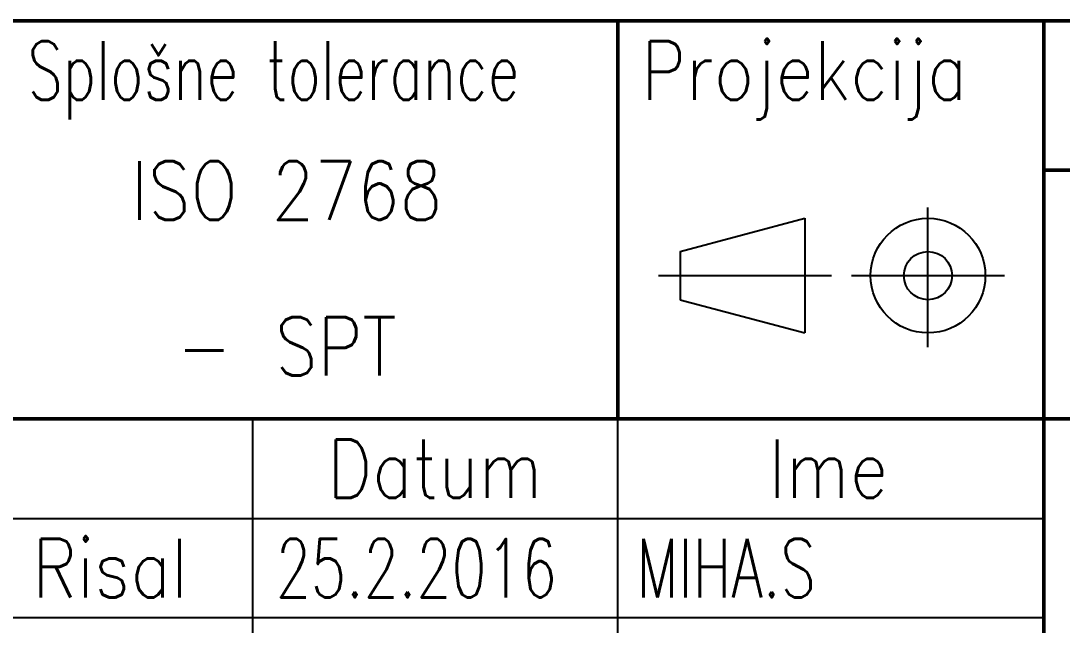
# Model space of a CAD drawing. Header units: millimetres. Extents: x 1519 to 1750, y 1405 to 1750.
# Drawn here: x 1591.5 to 1644.9, y 1440.5 to 1471.4 of the extents above; entities that cross this region are included whole.
import ezdxf
from ezdxf.enums import TextEntityAlignment as Align

# ---------------------------------------------------------------- set-up
doc = ezdxf.new("R2010")
doc.units = ezdxf.units.MM
doc.linetypes.add('CENTER', pattern=[50.8, 31.75, -6.35, 6.35, -6.35])
doc.layers.add('05', color=1, linetype='Continuous')
doc.layers.add('7', color=4, linetype='CENTER')
for name, color, linetype, lineweight in [('Crta_025', 5, 'Continuous', 25), ('Crta_035', 3, 'Continuous', 35), ('Crta_05', 1, 'Continuous', 50)]:
    doc.layers.add(name, color=color, linetype=linetype, lineweight=lineweight)
doc.styles.add('TEHN_25', font='romans.shx', dxfattribs={"width": 0.85, "height": 2.5})

# ---------------------------------------------------------------- blocks, each defined once
blk = doc.blocks.new('PM_ZNAK')
at = {"layer": '05'}
for p, q in [((0, 0.623), (3.224, 1.482)), ((3.224, 1.482), (3.224, -1.482)), ((0, 0.623), (0, -0.623)), ((0, -0.623), (3.224, -1.482))]:
    blk.add_line(p, q, dxfattribs=at)
for radius in [1.482, 0.623]:
    blk.add_circle((6.405, 0), radius, dxfattribs=at)
at = {"layer": '7'}
for p, q in [((6.405, -1.85), (6.405, 1.762)), ((-0.559, 0), (3.912, 0)), ((4.428, 0), (8.383, 0))]:
    blk.add_line(p, q, dxfattribs=at)

msp = doc.modelspace()

# ---------------------------------------------------------------- linework, layer by layer
at = {"layer": 'Crta_025'}
for p, q in [((1603.399, 1451.038), (1603.399, 1425.538)), ((1622.119, 1425.538), (1622.119, 1451.038)), ((1525.399, 1445.938), (1643.959, 1445.938)), ((1643.959, 1440.838), (1525.399, 1440.838))]:
    msp.add_line(p, q, dxfattribs=at)
at = {"layer": 'Crta_05'}
for p, q in [((1525.399, 1471.438), (1750.039, 1471.438)), ((1622.119, 1471.438), (1622.119, 1451.038)), ((1643.959, 1471.438), (1643.959, 1405.138)), ((1643.959, 1463.788), (1750.039, 1463.788)), ((1525.399, 1451.038), (1750.039, 1451.038))]:
    msp.add_line(p, q, dxfattribs=at)

# ---------------------------------------------------------------- block references
at = {"layer": '05', "color": 7, "xscale": 1.982288064587175, "yscale": 1.982288064587175, "zscale": 1.982288064587175}
msp.add_blockref('PM_ZNAK', (1625.319, 1458.379), dxfattribs=at)

# ---------------------------------------------------------------- texts
at = {"layer": 'Crta_025', "style": 'TEHN_25'}
for s, width, p in [('Splošne tolerance', 0.7, (1591.879, 1467.388)), ('Projekcija', 0.85, (1623.319, 1467.388)), ('Risal', 0.85, (1592.119, 1441.888))]:
    msp.add_text(s, height=3, dxfattribs=dict(at, width=width)).set_placement(p)
at = {"layer": 'Crta_025', "style": 'TEHN_25', "width": 0.85}
for s, p in [('Datum', (1612.759, 1446.988)), ('Ime', (1632.919, 1446.988))]:
    msp.add_text(s, height=3, dxfattribs=at).set_placement(p, align=Align.CENTER)
at = {"layer": 'Crta_035', "style": 'TEHN_25', "width": 0.85}
for s, p in [('ISO 2768', (1597.176, 1461.238)), ('- ', (1599.509, 1453.258))]:
    msp.add_text(s, height=3, dxfattribs=at).set_placement(p)
at = {"layer": 'Crta_035', "style": 'TEHN_25'}
for tag, p, s, width in [('SPT', (1604.56, 1453.258), 'm K', 0.85), ('25.2.2016', (1604.599, 1441.888), '2011.2.13', 0.7), ('MIHA.S', (1623.079, 1441.888), '', 0.7)]:
    msp.add_attdef(tag, p, s, height=3, dxfattribs=dict(at, width=width))

doc.saveas('drawing.dxf')
